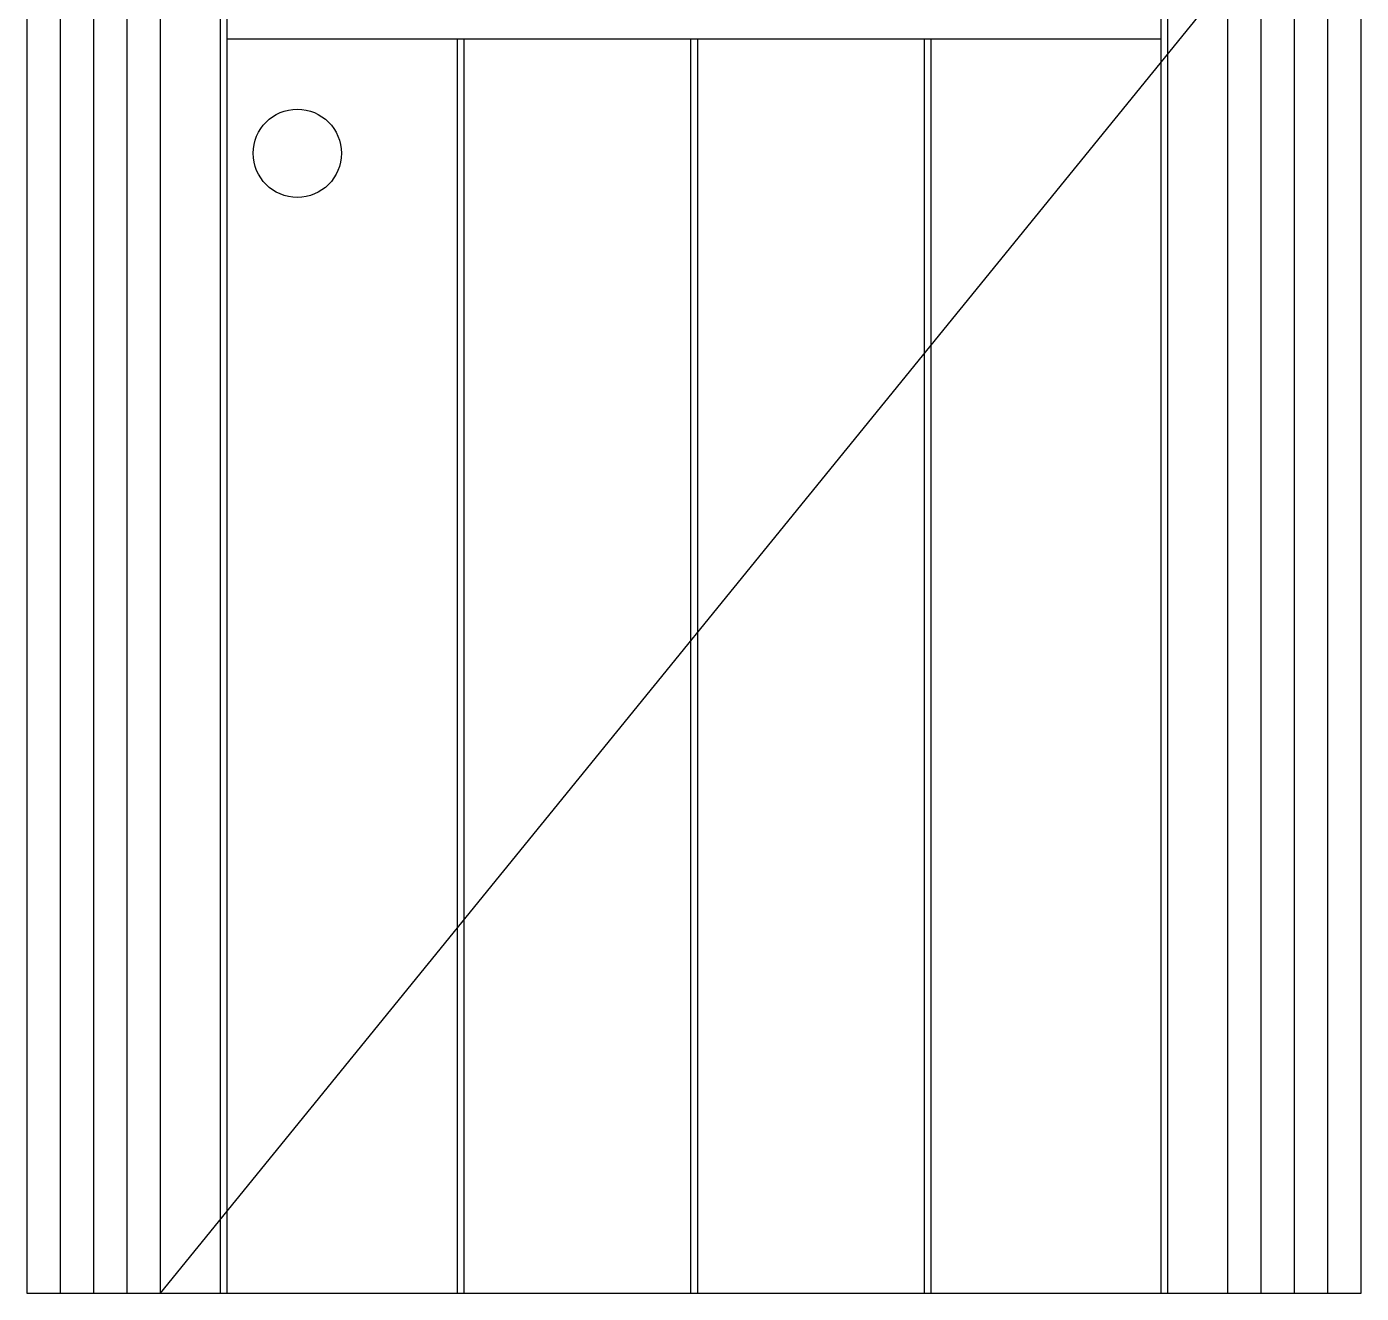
# Model space of a CAD drawing. Header units: metres. Extents: x 0 to 1000, y 0 to 2306.
# Drawn here: x 0 to 1000, y 0 to 949 of the extents above; entities that cross this region are included whole.
import ezdxf

# ---------------------------------------------------------------- set-up
doc = ezdxf.new("R2010")
doc.units = ezdxf.units.M
for name, color, linetype in [('2', 2, 'Continuous'), ('3', 3, 'Continuous'), ('4', 4, 'Continuous'), ('BH', 3, 'Continuous')]:
    doc.layers.add(name, color=color, linetype=linetype)

msp = doc.modelspace()

# ---------------------------------------------------------------- linework, layer by layer
at = {"layer": '2'}
msp.add_line((0, 0), (1000, 0), dxfattribs=at)
at = {"layer": '3'}
for p, q in [((25, 2015.45), (25, 0)), ((975, 0), (975, 2015.45)), ((50, 2000), (50, 0)), ((950, 0), (950, 2000)), ((75, 1984.55), (75, 0)), ((925, 0), (925, 1984.55)), ((150, 940), (850, 940)), ((322.5, 940), (322.5, 0)), ((327.5, 940), (327.5, 0)), ((497.5, 940), (497.5, 0)), ((502.5, 940), (502.5, 0)), ((672.5, 940), (672.5, 0)), ((677.5, 940), (677.5, 0))]:
    msp.add_line(p, q, dxfattribs=at)
for points in [[(855, 0), (855, 1972.19), (500, 2149.69), (145, 1972.19), (145, 0)], [(850, 0), (850, 1969.1), (500, 2144.1), (150, 1969.1), (150, 0)], [(100, 1969.1), (900, 984.55), (100, 0)]]:
    msp.add_lwpolyline(points, dxfattribs=at)
at = {"layer": '4'}
for p, q in [((0, 2030.9), (0, 0)), ((1000, 0), (1000, 2030.9)), ((100, 1969.1), (100, 0)), ((900, 0), (900, 1969.1))]:
    msp.add_line(p, q, dxfattribs=at)
at = {"layer": 'BH'}
msp.add_circle((202.75, 854.23), 33.07, dxfattribs=at)

doc.saveas('drawing.dxf')
